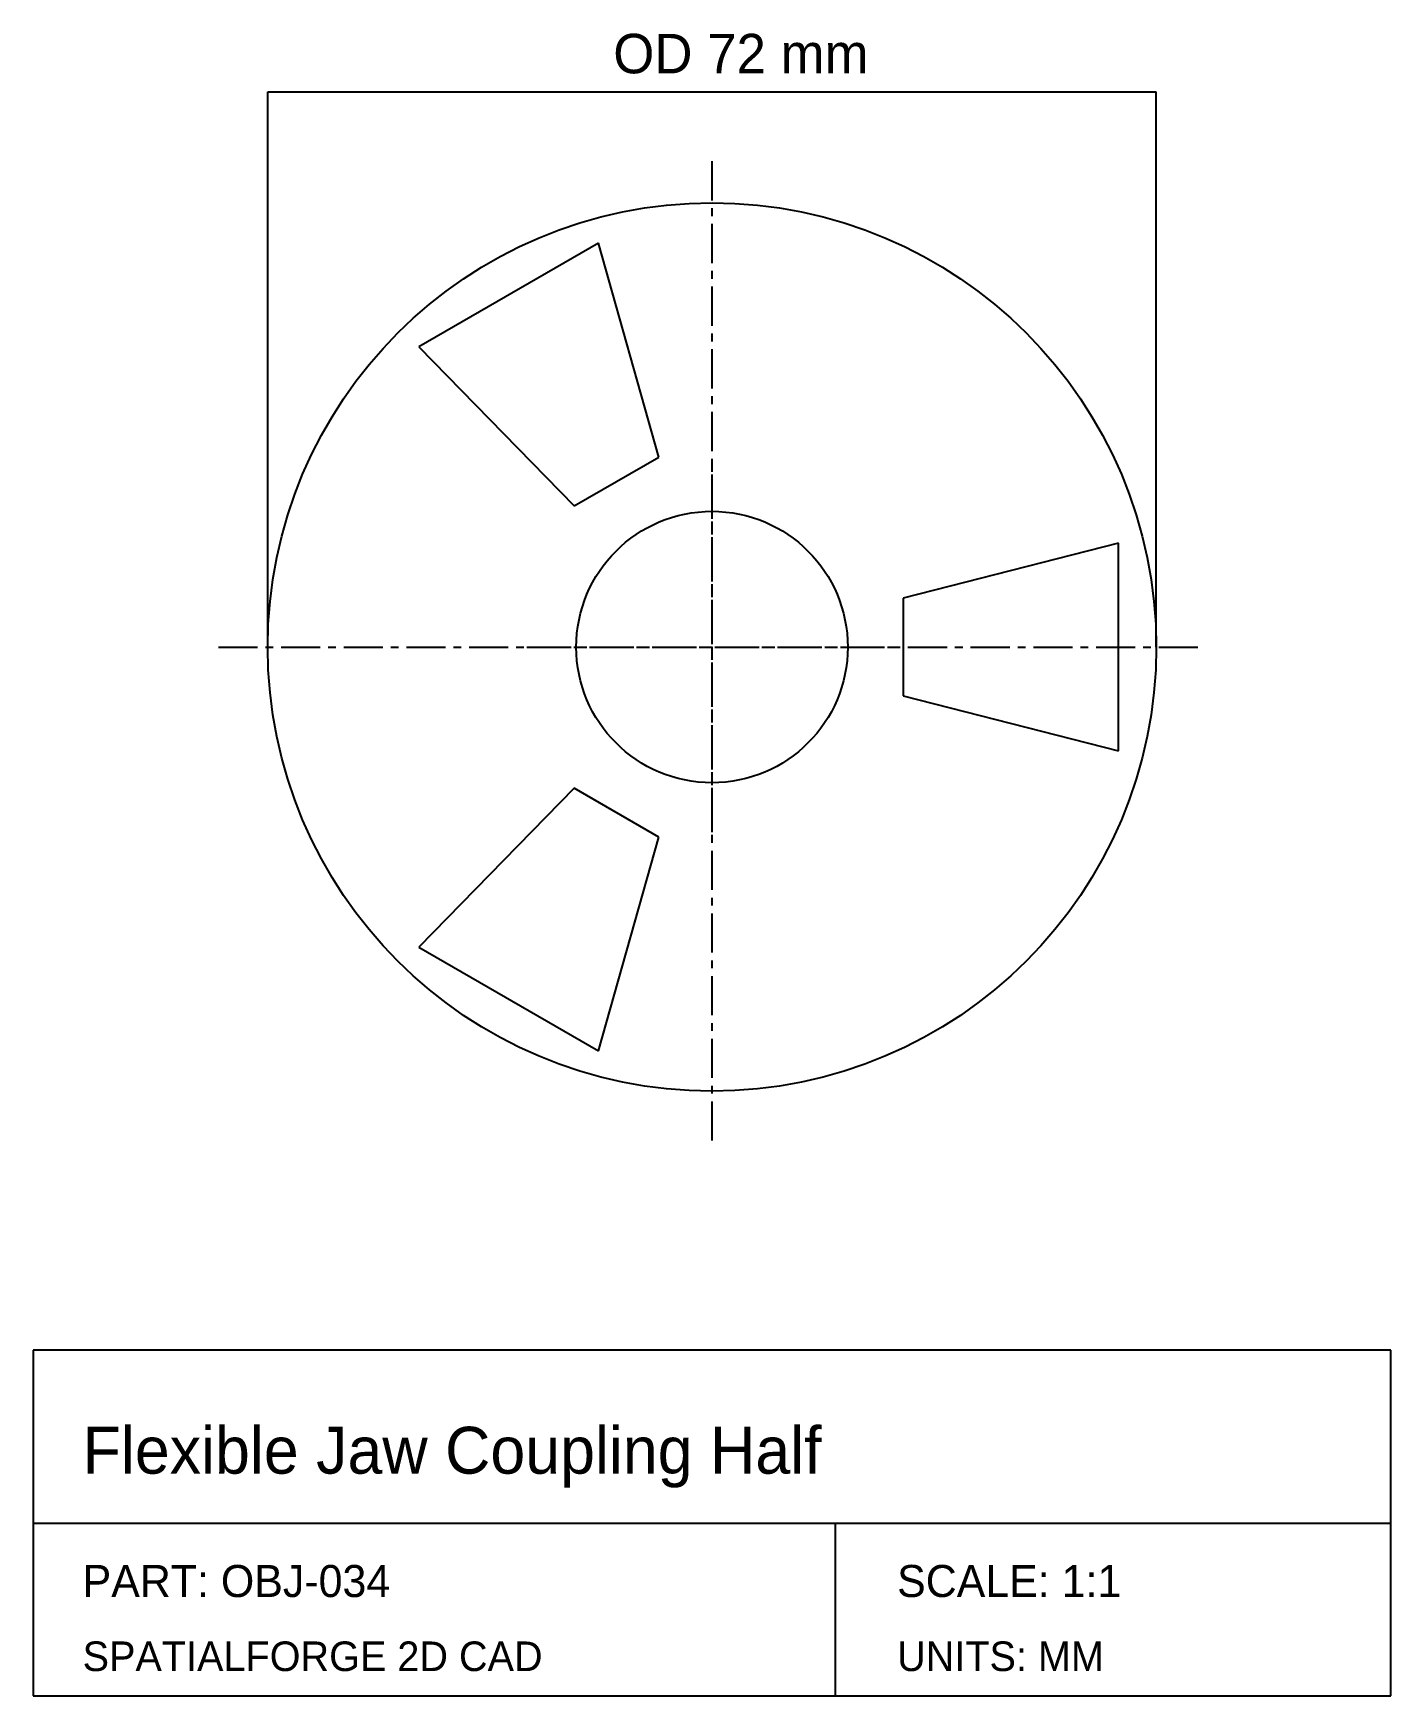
# Model space of a CAD drawing. Header units: millimetres. Extents: x 5 to 115, y -25 to 110.
import ezdxf

# ---------------------------------------------------------------- set-up
doc = ezdxf.new("R2010")
doc.units = ezdxf.units.MM
doc.linetypes.add('CENTER', pattern=[5.08, 3.175, -0.635, 0.635, -0.635])
for name, color, linetype in [('CENTER', 1, 'CENTER'), ('DIM', 3, 'CONTINUOUS'), ('TITLE', 5, 'CONTINUOUS'), ('VISIBLE', 7, 'CONTINUOUS')]:
    doc.layers.add(name, color=color, linetype=linetype)

msp = doc.modelspace()

# ---------------------------------------------------------------- linework, layer by layer
at = {"layer": 'CENTER', "linetype": 'CENTER'}
for p, q in [((60, 20), (60, 100)), ((60, 45), (60, 75)), ((20, 60), (100, 60)), ((45, 60), (75, 60))]:
    msp.add_line(p, q, dxfattribs=at)
at = {"layer": 'DIM'}
for p, q in [((24, 60), (24, 105)), ((24, 105), (96, 105)), ((96, 60), (96, 105))]:
    msp.add_line(p, q, dxfattribs=at)
at = {"layer": 'TITLE', "linetype": 'CONTINUOUS'}
for p, q in [((115, 3), (5, 3)), ((5, 3), (5, -25)), ((115, -25), (115, 3)), ((5, -25), (115, -25))]:
    msp.add_line(p, q, dxfattribs=at)
at = {"layer": 'TITLE'}
for p, q in [((5, -11), (115, -11)), ((70, -25), (70, -11))]:
    msp.add_line(p, q, dxfattribs=at)
at = {"layer": 'VISIBLE', "linetype": 'CONTINUOUS'}
for p, q in [((50.81, 92.74), (36.24, 84.32)), ((55.68, 75.4), (50.81, 92.74)), ((36.24, 84.32), (48.82, 71.45)), ((48.82, 71.45), (55.68, 75.4)), ((92.94, 68.41), (75.5, 63.96)), ((92.94, 51.59), (92.94, 68.41)), ((75.5, 63.96), (75.5, 56.04)), ((75.5, 56.04), (92.94, 51.59)), ((48.82, 48.55), (36.24, 35.68)), ((55.68, 44.6), (48.82, 48.55)), ((50.81, 27.26), (55.68, 44.6)), ((36.24, 35.68), (50.81, 27.26))]:
    msp.add_line(p, q, dxfattribs=at)
at = {"layer": 'VISIBLE'}
for radius in [36, 11]:
    msp.add_circle((60, 60), radius, dxfattribs=at)

# ---------------------------------------------------------------- texts
at = {"layer": 'DIM'}
msp.add_text('OD 72 mm', height=3.2, dxfattribs=at).set_placement((52, 106.5))
at = {"layer": 'TITLE'}
for s, height, p in [('Flexible Jaw Coupling Half', 3.8, (9, -7)), ('PART: OBJ-034', 2.6, (9, -17)), ('SCALE: 1:1', 2.6, (75, -17)), ('SPATIALFORGE 2D CAD', 2.4, (9, -23)), ('UNITS: MM', 2.4, (75, -23))]:
    msp.add_text(s, height=height, dxfattribs=at).set_placement(p)

doc.saveas('drawing.dxf')
